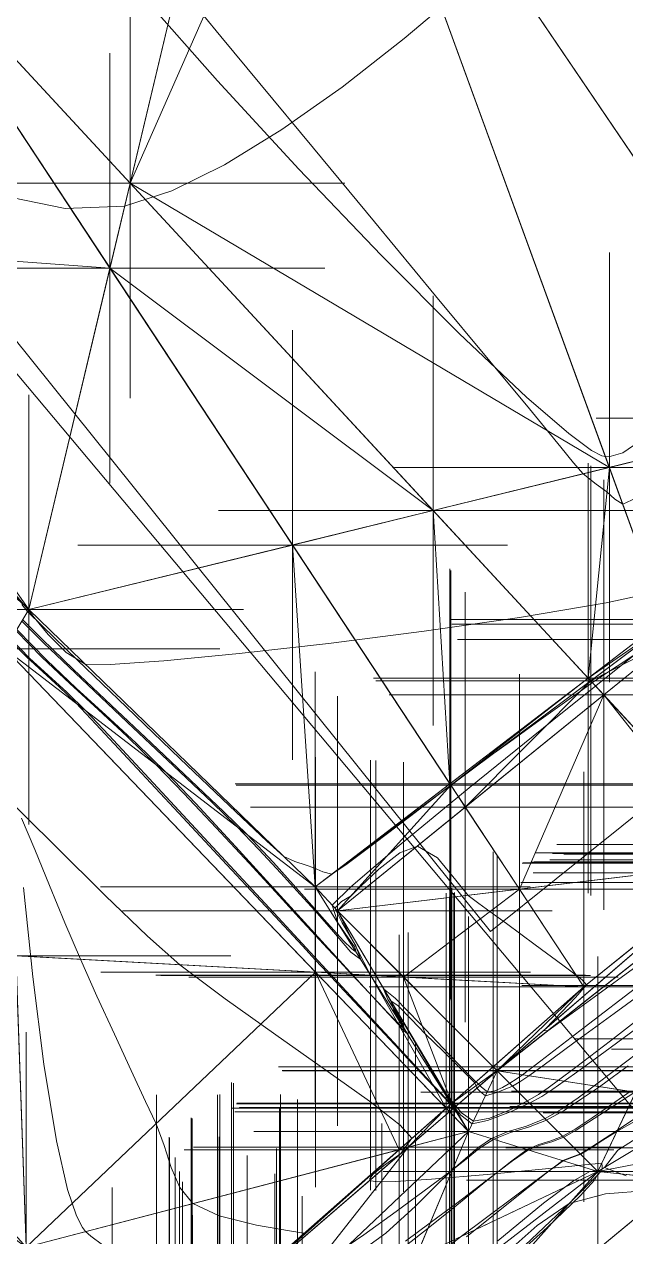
# Model space of a CAD drawing. Header units: metres. Extents: x 7511918 to 7512107, y 4692231 to 4692386.
# Drawn here: x 7511969.83 to 7511978.23, y 4692313.82 to 4692330.75 of the extents above; entities that cross this region are included whole.
import ezdxf

# ---------------------------------------------------------------- set-up
doc = ezdxf.new("R2010")
doc.units = ezdxf.units.M
for name, color, linetype, lineweight in [('E0', 5, 'Continuous', 0), ('E4', 36, 'Continuous', 0), ('germimi  modeli pikat', 1, 'Continuous', 0), ('germimi modeli izo hipse', 11, 'Continuous', 0), ('germimi modeli izo hipse krysore', 11, 'Continuous', 0), ('germimi modeli trek', 1, 'Continuous', 0), ('parcela', 7, 'Continuous', 0), ('terreni  izohipset themelore', 211, 'Continuous', 0), ('terreni  pikat modelit', 133, 'Continuous', 0), ('terreni trek modelit', 132, 'Continuous', 0), ('Themel pllaka o3 ferizaj pikat', 30, 'Continuous', 0), ('vellimi  izo kryesore', 97, 'Continuous', 0), ('vellimi  pikat', 97, 'Continuous', 0), ('vellimi  trek', 97, 'Continuous', 0), ('vellimi izo themelore', 97, 'Continuous', 0)]:
    doc.layers.add(name, color=color, linetype=linetype, lineweight=lineweight)

msp = doc.modelspace()

# ---------------------------------------------------------------- linework, layer by layer
at = {"layer": 'E0'}
msp.add_polyline3d([(7511985.889, 4692348.979, 609.87), (7511990.108, 4692345.718, 609.956), (7511996.919, 4692341.999, 610.017), (7512000.244, 4692339.46, 610.039), (7512009.681, 4692333.572, 610.386), (7511999.649, 4692317.729, 610.097), (7511986.95, 4692324.418, 610.082), (7511983.234, 4692325.844, 609.9), (7511973.892, 4692318.708, 610.159), (7511969.891, 4692322.577, 609.961), (7511963.499, 4692331.704, 610.011), (7511962.987, 4692333.173, 610.029), (7511963.567, 4692334.532, 610.238), (7511974.871, 4692343.519, 610.106), (7511981.143, 4692348.96, 609.888), (7511983.391, 4692350.91, 609.88)], close=True, dxfattribs=at)
at = {"layer": 'E4'}
msp.add_polyline3d([(7512012.032, 4692334.332, 618.387), (7512009.997, 4692330.538, 619.22), (7512005.204, 4692322.547, 618.345), (7512001.173, 4692316.843, 617.406), (7511996.545, 4692311.609, 617.388), (7511995.663, 4692310.738, 617.385), (7511992.919, 4692313.141, 617.105), (7511988.848, 4692317.286, 617.154), (7511986.595, 4692319.31, 617.136), (7511985.142, 4692319.354, 617.124), (7511984.532, 4692319.659, 617.397), (7511981.876, 4692318.136, 617.237), (7511981.267, 4692317.383, 617.248), (7511980.523, 4692316.584, 617.059), (7511979.412, 4692315.677, 617.239), (7511977.839, 4692314.736, 616.985), (7511974.824, 4692312.406, 616.871), (7511973.327, 4692311.699, 616.822)], dxfattribs=at)
at = {"layer": 'germimi  modeli pikat', "color": 1, "linetype": 'Continuous', "lineweight": 0}
for p, q in [((7511969.891, 4692321.727, 609.961), (7511969.891, 4692323.427, 609.961)), ((7511969.041, 4692322.577, 609.961), (7511970.741, 4692322.577, 609.961)), ((7511968.711, 4692322.029, 613.997), (7511970.411, 4692322.029, 613.997)), ((7511973.892, 4692317.858, 610.159), (7511973.892, 4692319.558, 610.159)), ((7511974.201, 4692317.521, 611.262), (7511974.201, 4692319.221, 611.262)), ((7511973.042, 4692318.708, 610.159), (7511974.742, 4692318.708, 610.159)), ((7511973.351, 4692318.371, 611.262), (7511975.051, 4692318.371, 611.262)), ((7511976.434, 4692315.29, 611.291), (7511976.434, 4692316.99, 611.291)), ((7511975.584, 4692316.14, 611.291), (7511977.284, 4692316.14, 611.291)), ((7511976.034, 4692314.442, 613.355), (7511976.034, 4692316.142, 613.355)), ((7511977.839, 4692313.886, 616.985), (7511977.839, 4692315.586, 616.985)), ((7511975.184, 4692315.292, 613.355), (7511976.884, 4692315.292, 613.355)), ((7511976.989, 4692314.736, 616.985), (7511978.689, 4692314.736, 616.985)), ((7511969.856, 4692312.829, 614.1), (7511969.856, 4692314.529, 614.1))]:
    msp.add_line(p, q, dxfattribs=at)
at = {"layer": 'germimi modeli izo hipse', "color": 11, "linetype": 'Continuous', "lineweight": 0}
for points, elevation in [([(7511976.007, 4692331.289), (7511975.135, 4692330.55), (7511974.267, 4692329.873), (7511973.424, 4692329.278), (7511972.625, 4692328.788), (7511971.887, 4692328.425), (7511971.23, 4692328.21), (7511970.398, 4692328.178), (7511969.462, 4692328.367)], 610), ([(7511969.659, 4692322.838), (7511969.847, 4692322.621), (7511969.888, 4692322.572), (7511969.966, 4692322.467), (7511970.16, 4692322.232), (7511970.415, 4692321.978), (7511970.679, 4692321.815), (7511971.026, 4692321.811), (7511971.777, 4692321.863), (7511972.828, 4692321.964), (7511974.075, 4692322.105), (7511975.414, 4692322.276), (7511976.743, 4692322.468), (7511977.957, 4692322.674), (7511978.953, 4692322.884)], 610), ([(7511975.124, 4692313.672), (7511975.468, 4692313.942), (7511975.87, 4692314.264), (7511976.284, 4692314.602), (7511976.637, 4692314.884), (7511976.852, 4692315.04), (7511977.016, 4692315.11), (7511977.182, 4692315.16), (7511977.349, 4692315.225), (7511977.521, 4692315.326), (7511977.76, 4692315.483), (7511978.03, 4692315.667), (7511978.291, 4692315.851)], 615)]:
    msp.add_lwpolyline(points, dxfattribs=dict(at, elevation=elevation))
at = {"layer": 'germimi modeli izo hipse krysore', "color": 11, "linetype": 'Continuous', "lineweight": 0}
for points, elevation in [([(7511969.806, 4692322.436), (7511970.081, 4692322.159), (7511970.512, 4692321.745), (7511971.04, 4692321.245), (7511971.606, 4692320.713), (7511972.151, 4692320.198), (7511972.617, 4692319.755), (7511972.943, 4692319.436), (7511973.308, 4692319.047), (7511973.699, 4692318.609), (7511974.059, 4692318.203), (7511974.286, 4692317.955), (7511974.401, 4692317.842), (7511974.445, 4692317.81), (7511974.456, 4692317.809), (7511974.461, 4692317.822), (7511974.439, 4692317.872), (7511974.352, 4692317.996), (7511974.206, 4692318.207), (7511974.128, 4692318.451), (7511974.388, 4692318.707), (7511975.065, 4692319.285), (7511976.041, 4692320.089), (7511977.199, 4692321.026), (7511978.423, 4692322.002)], 611), ([(7511969.643, 4692322.164), (7511969.902, 4692321.902), (7511970.16, 4692321.662), (7511970.42, 4692321.424), (7511970.686, 4692321.166), (7511971.009, 4692320.825), (7511971.635, 4692320.153), (7511972.458, 4692319.265), (7511973.372, 4692318.279), (7511974.269, 4692317.31), (7511975.044, 4692316.475), (7511975.503, 4692315.982), (7511975.718, 4692315.752), (7511975.787, 4692315.68), (7511975.796, 4692315.671), (7511975.796, 4692315.677), (7511975.783, 4692315.704), (7511975.747, 4692315.763), (7511975.723, 4692315.814), (7511975.792, 4692315.728), (7511975.937, 4692315.552), (7511976.103, 4692315.438), (7511976.331, 4692315.477), (7511976.622, 4692315.601), (7511976.856, 4692315.719), (7511977.008, 4692315.807), (7511977.147, 4692315.903), (7511977.29, 4692316.007), (7511977.529, 4692316.188), (7511978.015, 4692316.56), (7511978.623, 4692317.028)], 613), ([(7511969.724, 4692322.3), (7511970.141, 4692321.874), (7511970.554, 4692321.483), (7511970.968, 4692321.104), (7511971.387, 4692320.718), (7511971.815, 4692320.301), (7511972.223, 4692319.872), (7511972.778, 4692319.27), (7511973.406, 4692318.582), (7511974.03, 4692317.898), (7511974.575, 4692317.304), (7511974.903, 4692316.953), (7511975.062, 4692316.792), (7511975.116, 4692316.744), (7511975.126, 4692316.74), (7511975.13, 4692316.752), (7511975.11, 4692316.806), (7511975.034, 4692316.936), (7511974.908, 4692317.135), (7511974.847, 4692317.285), (7511975.008, 4692317.152), (7511975.351, 4692316.801), (7511975.759, 4692316.374), (7511976.052, 4692316.071), (7511976.214, 4692315.913), (7511976.279, 4692315.858), (7511976.297, 4692315.849), (7511976.328, 4692315.846), (7511976.399, 4692315.86), (7511976.508, 4692315.908), (7511976.609, 4692315.965), (7511976.7, 4692316.023), (7511976.789, 4692316.085), (7511977.043, 4692316.279), (7511977.647, 4692316.742), (7511978.426, 4692317.34)], 612), ([(7511969.819, 4692318.699), (7511969.949, 4692317.45), (7511970.102, 4692316.234), (7511970.277, 4692315.161), (7511970.431, 4692314.482), (7511970.555, 4692314.115), (7511970.641, 4692313.951), (7511970.685, 4692313.896), (7511970.756, 4692313.829), (7511970.919, 4692313.709)], 614), ([(7511974.423, 4692313.542), (7511974.879, 4692313.875), (7511975.291, 4692314.248), (7511975.616, 4692314.574), (7511975.812, 4692314.763), (7511975.992, 4692314.915), (7511976.163, 4692315.062), (7511976.355, 4692315.193), (7511976.587, 4692315.29), (7511976.844, 4692315.369), (7511977.102, 4692315.472), (7511977.339, 4692315.61), (7511977.562, 4692315.763), (7511977.79, 4692315.929), (7511978.074, 4692316.142), (7511978.551, 4692316.508)], 614), ([(7511976.004, 4692313.823), (7511976.615, 4692314.31), (7511977.119, 4692314.71), (7511977.349, 4692314.887), (7511977.472, 4692314.934), (7511977.596, 4692314.979), (7511977.771, 4692315.089), (7511978.113, 4692315.313), (7511978.495, 4692315.569)], 616), ([(7511978.235, 4692314.674), (7511977.932, 4692314.792), (7511978.117, 4692315.03), (7511978.58, 4692315.325)], 617), ([(7511976.404, 4692313.461), (7511976.991, 4692313.981), (7511977.44, 4692314.288), (7511977.947, 4692314.423), (7511978.546, 4692314.47)], 617)]:
    msp.add_lwpolyline(points, dxfattribs=dict(at, elevation=elevation))
at = {"layer": 'germimi modeli trek', "color": 1, "linetype": 'Continuous', "lineweight": 0}
for points in [[(7511974.871, 4692343.519, 610.106), (7511983.234, 4692325.844, 609.9), (7511990.108, 4692345.718, 609.956)], [(7511974.871, 4692343.519, 610.106), (7511963.499, 4692331.704, 610.011), (7511969.891, 4692322.577, 609.961)], [(7511974.871, 4692343.519, 610.106), (7511969.891, 4692322.577, 609.961), (7511983.234, 4692325.844, 609.9)], [(7511963.368, 4692329.119, 615.735), (7511969.891, 4692322.577, 609.961), (7511963.499, 4692331.704, 610.011)], [(7511969.561, 4692322.029, 613.997), (7511969.891, 4692322.577, 609.961), (7511963.368, 4692329.119, 615.735)], [(7511969.891, 4692322.577, 609.961), (7511973.892, 4692318.708, 610.159), (7511983.234, 4692325.844, 609.9)], [(7511983.21, 4692325.673, 610.945), (7511983.234, 4692325.844, 609.9), (7511973.892, 4692318.708, 610.159)], [(7511983.21, 4692325.673, 610.945), (7511973.892, 4692318.708, 610.159), (7511974.201, 4692318.371, 611.262)], [(7511974.201, 4692318.371, 611.262), (7511980.168, 4692319.085, 611.116), (7511983.21, 4692325.673, 610.945)], [(7511969.561, 4692322.029, 613.997), (7511973.892, 4692318.708, 610.159), (7511969.891, 4692322.577, 609.961)], [(7511969.561, 4692322.029, 613.997), (7511965, 4692319.094, 614.36), (7511969.856, 4692313.679, 614.1)], [(7511973.892, 4692318.708, 610.159), (7511969.561, 4692322.029, 613.997), (7511976.034, 4692315.292, 613.355)], [(7511976.034, 4692315.292, 613.355), (7511969.561, 4692322.029, 613.997), (7511969.856, 4692313.679, 614.1)], [(7511963.715, 4692318.075, 616.677), (7511969.856, 4692313.679, 614.1), (7511965, 4692319.094, 614.36)], [(7511980.168, 4692319.085, 611.116), (7511974.201, 4692318.371, 611.262), (7511976.434, 4692316.14, 611.291)], [(7511979.412, 4692315.677, 617.239), (7511980.168, 4692319.085, 611.116), (7511976.434, 4692316.14, 611.291)], [(7511973.892, 4692318.708, 610.159), (7511976.034, 4692315.292, 613.355), (7511974.201, 4692318.371, 611.262)], [(7511976.034, 4692315.292, 613.355), (7511976.434, 4692316.14, 611.291), (7511974.201, 4692318.371, 611.262)], [(7511959.359, 4692314.333, 617.127), (7511971.055, 4692311.509, 616.616), (7511963.715, 4692318.075, 616.677)], [(7511971.055, 4692311.509, 616.616), (7511969.856, 4692313.679, 614.1), (7511963.715, 4692318.075, 616.677)], [(7511977.839, 4692314.736, 616.985), (7511976.434, 4692316.14, 611.291), (7511976.034, 4692315.292, 613.355)], [(7511977.839, 4692314.736, 616.985), (7511979.412, 4692315.677, 617.239), (7511976.434, 4692316.14, 611.291)], [(7511977.839, 4692314.736, 616.985), (7511992.919, 4692313.141, 617.105), (7511979.412, 4692315.677, 617.239)], [(7511976.034, 4692315.292, 613.355), (7511969.856, 4692313.679, 614.1), (7511973.407, 4692312.807, 614.175)], [(7511974.824, 4692312.406, 616.871), (7511976.034, 4692315.292, 613.355), (7511973.407, 4692312.807, 614.175)], [(7511974.824, 4692312.406, 616.871), (7511977.839, 4692314.736, 616.985), (7511976.034, 4692315.292, 613.355)], [(7511974.824, 4692312.406, 616.871), (7511974.168, 4692310.615, 617.123), (7511977.839, 4692314.736, 616.985)], [(7511977.839, 4692314.736, 616.985), (7511974.168, 4692310.615, 617.123), (7511992.919, 4692313.141, 617.105)], [(7511959.359, 4692314.333, 617.127), (7511968.258, 4692305.301, 616.866), (7511971.055, 4692311.509, 616.616)]]:
    msp.add_3dface(points, dxfattribs=at)
at = {"layer": 'parcela', "elevation": 609.752}
msp.add_lwpolyline([(7512014.001, 4692331.061), (7512007.601, 4692322.736), (7511996.728, 4692308.593), (7511996.478, 4692308.808), (7511984.225, 4692318.67), (7511979.511, 4692314.209), (7511960.838, 4692336.459), (7511966.627, 4692340.808), (7511982.769, 4692353.148), (7511985.853, 4692355.253), (7512004.361, 4692337.945), (7512007.31, 4692335.187), (7512013.22, 4692331.467), (7512014.001, 4692331.061)], dxfattribs=at)
at = {"layer": 'terreni  izohipset themelore', "color": 211, "linetype": 'Continuous', "lineweight": 0}
for points, elevation in [([(7511971.499, 4692331.125), (7511972.528, 4692329.957), (7511973.661, 4692328.727), (7511974.814, 4692327.524), (7511975.903, 4692326.433), (7511976.844, 4692325.543), (7511977.434, 4692325.034), (7511977.752, 4692324.801), (7511977.896, 4692324.726), (7511977.945, 4692324.715), (7511978.027, 4692324.718), (7511978.188, 4692324.768), (7511978.426, 4692324.931)], 618), ([(7511976.643, 4692313.534), (7511977.177, 4692314.039), (7511977.44, 4692314.288), (7511977.631, 4692314.476), (7511977.813, 4692314.659), (7511977.897, 4692314.747), (7511977.899, 4692314.801), (7511977.894, 4692314.851), (7511977.656, 4692314.827), (7511977.063, 4692314.766), (7511976.292, 4692314.691), (7511975.517, 4692314.625), (7511975.012, 4692314.594), (7511974.759, 4692314.591), (7511974.671, 4692314.602), (7511974.656, 4692314.611), (7511974.655, 4692314.636), (7511974.699, 4692314.697), (7511974.845, 4692314.811), (7511975.086, 4692314.985), (7511975.243, 4692315.198), (7511975.077, 4692315.382), (7511974.648, 4692315.714), (7511974.041, 4692316.148), (7511973.34, 4692316.641), (7511972.632, 4692317.146), (7511972, 4692317.621), (7511971.547, 4692318.019), (7511970.96, 4692318.589), (7511970.261, 4692319.282), (7511969.477, 4692320.049)], 617)]:
    msp.add_lwpolyline(points, dxfattribs=dict(at, elevation=elevation))
at = {"layer": 'terreni  pikat modelit', "color": 133, "linetype": 'Continuous', "lineweight": 0}
for p, q in [((7511977.643, 4692316.461, 617.22), (7511977.643, 4692318.161, 617.22)), ((7511976.793, 4692317.311, 617.22), (7511978.493, 4692317.311, 617.22)), ((7511977.839, 4692313.886, 616.985), (7511977.839, 4692315.586, 616.985)), ((7511976.989, 4692314.736, 616.985), (7511978.689, 4692314.736, 616.985))]:
    msp.add_line(p, q, dxfattribs=at)
at = {"layer": 'terreni trek modelit', "color": 132, "linetype": 'Continuous', "lineweight": 0}
for points in [[(7511974.176, 4692335.037, 618.81), (7511983.911, 4692320.696, 617.448), (7511978.806, 4692338.664, 619.238)], [(7511974.176, 4692335.037, 618.81), (7511967.613, 4692332.517, 617.572), (7511979.964, 4692319.184, 617.566)], [(7511974.176, 4692335.037, 618.81), (7511979.964, 4692319.184, 617.566), (7511983.911, 4692320.696, 617.448)], [(7511967.613, 4692332.517, 617.572), (7511963.715, 4692318.075, 616.677), (7511977.643, 4692317.311, 617.22)], [(7511967.613, 4692332.517, 617.572), (7511977.643, 4692317.311, 617.22), (7511979.964, 4692319.184, 617.566)], [(7511979.964, 4692319.184, 617.566), (7511977.643, 4692317.311, 617.22), (7511971.055, 4692311.509, 616.616)], [(7511971.055, 4692311.509, 616.616), (7511977.839, 4692314.736, 616.985), (7511979.964, 4692319.184, 617.566)], [(7511977.839, 4692314.736, 616.985), (7511979.552, 4692315.064, 617.427), (7511979.964, 4692319.184, 617.566)], [(7511959.359, 4692314.333, 617.127), (7511971.055, 4692311.509, 616.616), (7511963.715, 4692318.075, 616.677)], [(7511977.643, 4692317.311, 617.22), (7511963.715, 4692318.075, 616.677), (7511971.055, 4692311.509, 616.616)], [(7511979.552, 4692315.064, 617.427), (7511977.839, 4692314.736, 616.985), (7511974.168, 4692310.615, 617.123)], [(7511992.919, 4692313.141, 617.105), (7511979.552, 4692315.064, 617.427), (7511974.168, 4692310.615, 617.123)], [(7511971.055, 4692311.509, 616.616), (7511974.824, 4692312.406, 616.871), (7511977.839, 4692314.736, 616.985)], [(7511977.839, 4692314.736, 616.985), (7511974.824, 4692312.406, 616.871), (7511974.168, 4692310.615, 617.123)], [(7511968.258, 4692305.301, 616.866), (7511971.055, 4692311.509, 616.616), (7511959.359, 4692314.333, 617.127)]]:
    msp.add_3dface(points, dxfattribs=at)
at = {"layer": 'Themel pllaka o3 ferizaj pikat', "elevation": 609.752, "flags": 128}
msp.add_lwpolyline([(7512009.128, 4692333.136), (7511999.067, 4692317.853), (7511996.7, 4692314.26), (7511986.973, 4692320.665, 0.158744), (7511982.972, 4692321.761, 0.158634), (7511979.093, 4692320.292), (7511976.341, 4692318.082), (7511974.776, 4692320.031), (7511963.942, 4692333.519), (7511984.035, 4692349.657)], format="xyb", close=True, dxfattribs=at)
at = {"layer": 'vellimi  izo kryesore', "color": 97, "linetype": 'Continuous', "lineweight": 0}
for points, elevation in [([(7511972.337, 4692330.866), (7511972.573, 4692330.58), (7511973.117, 4692329.924), (7511973.866, 4692329.02), (7511974.718, 4692327.991), (7511975.573, 4692326.96), (7511976.329, 4692326.048), (7511976.883, 4692325.379), (7511977.135, 4692325.075), (7511977.32, 4692324.847), (7511977.497, 4692324.627), (7511977.634, 4692324.473), (7511977.815, 4692324.327), (7511977.966, 4692324.22), (7511978.075, 4692324.118), (7511978.187, 4692324.051), (7511978.369, 4692324.134)], -8), ([(7511969.792, 4692322.647), (7511969.875, 4692322.55), (7511970.078, 4692322.352), (7511970.577, 4692321.869), (7511971.257, 4692321.214), (7511972.001, 4692320.499), (7511972.693, 4692319.838), (7511973.216, 4692319.345), (7511973.454, 4692319.131), (7511973.606, 4692319.06), (7511973.764, 4692319.009), (7511973.874, 4692318.975), (7511974, 4692318.916), (7511974.122, 4692318.883), (7511974.317, 4692319.015), (7511974.729, 4692319.321), (7511975.21, 4692319.686), (7511975.611, 4692319.994), (7511975.785, 4692320.128), (7511975.845, 4692320.172), (7511975.905, 4692320.217), (7511975.994, 4692320.282), (7511976.168, 4692320.412), (7511976.349, 4692320.545), (7511976.605, 4692320.729), (7511977.017, 4692321.024), (7511977.407, 4692321.303), (7511977.595, 4692321.438), (7511977.679, 4692321.499), (7511977.764, 4692321.559), (7511977.866, 4692321.628), (7511977.989, 4692321.711), (7511978.108, 4692321.788), (7511978.327, 4692321.931)], -7), ([(7511969.794, 4692322.415), (7511970.1, 4692322.111), (7511970.626, 4692321.609), (7511971.265, 4692321.005), (7511971.91, 4692320.396), (7511972.456, 4692319.878), (7511972.795, 4692319.549), (7511973.104, 4692319.228), (7511973.41, 4692318.899), (7511973.683, 4692318.602), (7511973.893, 4692318.373), (7511974.145, 4692318.079), (7511974.387, 4692317.796), (7511974.529, 4692317.692), (7511974.459, 4692317.884), (7511974.266, 4692318.206), (7511974.164, 4692318.411), (7511974.258, 4692318.501), (7511974.392, 4692318.582), (7511974.528, 4692318.715), (7511974.782, 4692318.955), (7511975.072, 4692319.183), (7511975.319, 4692319.277), (7511975.598, 4692319.111), (7511975.857, 4692318.803), (7511976.027, 4692318.589), (7511976.177, 4692318.474), (7511976.332, 4692318.364), (7511976.561, 4692318.195), (7511976.962, 4692317.899), (7511977.349, 4692317.613), (7511977.535, 4692317.475), (7511977.619, 4692317.408), (7511977.679, 4692317.34), (7511977.525, 4692317.162), (7511977.238, 4692316.862), (7511977.084, 4692316.703), (7511977.14, 4692316.699), (7511977.326, 4692316.833), (7511977.787, 4692317.168), (7511978.387, 4692317.603)], -6), ([(7511969.632, 4692322.147), (7511969.859, 4692321.917), (7511970.085, 4692321.707), (7511970.313, 4692321.499), (7511970.546, 4692321.274), (7511970.828, 4692320.977), (7511971.34, 4692320.431), (7511971.983, 4692319.742), (7511972.658, 4692319.017), (7511973.268, 4692318.362), (7511973.713, 4692317.883), (7511973.896, 4692317.686), (7511973.979, 4692317.597), (7511974.063, 4692317.507), (7511974.226, 4692317.332), (7511974.582, 4692316.952), (7511975.005, 4692316.5), (7511975.369, 4692316.11), (7511975.551, 4692315.916), (7511975.696, 4692315.762), (7511975.781, 4692315.671), (7511975.808, 4692315.62), (7511975.873, 4692315.549), (7511975.835, 4692315.627), (7511975.796, 4692315.684), (7511975.769, 4692315.737), (7511975.81, 4692315.697), (7511975.835, 4692315.627), (7511975.924, 4692315.519), (7511976.085, 4692315.4), (7511976.297, 4692315.446), (7511976.62, 4692315.569), (7511976.886, 4692315.688), (7511977.055, 4692315.782), (7511977.21, 4692315.884), (7511977.37, 4692315.995), (7511977.579, 4692316.145), (7511977.942, 4692316.41), (7511978.365, 4692316.72)], -4), ([(7511969.789, 4692319.665), (7511969.974, 4692319.227), (7511970.179, 4692318.728), (7511970.395, 4692318.205), (7511970.613, 4692317.697), (7511970.843, 4692317.183), (7511971.087, 4692316.65), (7511971.322, 4692316.145), (7511971.523, 4692315.713), (7511971.668, 4692315.4), (7511971.782, 4692315.095), (7511971.879, 4692314.79), (7511971.999, 4692314.511), (7511972.18, 4692314.286), (7511972.55, 4692314.115), (7511973.07, 4692313.986), (7511973.534, 4692313.904), (7511973.737, 4692313.871), (7511973.704, 4692313.816)], -3), ([(7511974.353, 4692313.701), (7511974.572, 4692313.851), (7511975.022, 4692314.177), (7511975.502, 4692314.53), (7511975.809, 4692314.756), (7511976, 4692314.907), (7511976.182, 4692315.054), (7511976.385, 4692315.184), (7511976.62, 4692315.279), (7511976.871, 4692315.353), (7511977.124, 4692315.45), (7511977.37, 4692315.587), (7511977.613, 4692315.746), (7511977.863, 4692315.918), (7511978.06, 4692316.058), (7511978.265, 4692316.21)], -3), ([(7511975.151, 4692313.762), (7511975.499, 4692314.015), (7511975.869, 4692314.293), (7511976.282, 4692314.609), (7511976.646, 4692314.882), (7511976.869, 4692315.035), (7511977.032, 4692315.101), (7511977.197, 4692315.149), (7511977.363, 4692315.212), (7511977.538, 4692315.313), (7511977.79, 4692315.473), (7511978.076, 4692315.659), (7511978.356, 4692315.841)], -2), ([(7511975.679, 4692313.633), (7511975.937, 4692313.831), (7511976.265, 4692314.079), (7511976.724, 4692314.423), (7511977.144, 4692314.735), (7511977.354, 4692314.885), (7511977.477, 4692314.931), (7511977.601, 4692314.974), (7511977.72, 4692315.047), (7511977.908, 4692315.17), (7511978.105, 4692315.294), (7511978.353, 4692315.432)], -1)]:
    msp.add_lwpolyline(points, dxfattribs=dict(at, elevation=elevation))
at = {"layer": 'vellimi  pikat', "color": 97, "linetype": 'Continuous', "lineweight": 0}
for p, q in [((7511971.307, 4692325.53, -7.568), (7511971.307, 4692331.53, -7.568)), ((7511971.025, 4692324.345, -7.458), (7511971.025, 4692330.345, -7.458)), ((7511968.307, 4692328.53, -7.568), (7511974.307, 4692328.53, -7.568)), ((7511978, 4692321.563, -8.064), (7511978, 4692327.563, -8.064)), ((7511968.025, 4692327.345, -7.458), (7511974.025, 4692327.345, -7.458)), ((7511975.54, 4692320.96, -7.633), (7511975.54, 4692326.96, -7.633)), ((7511973.575, 4692320.479, -7.419), (7511973.575, 4692326.479, -7.419)), ((7511969.891, 4692319.577, -7.202), (7511969.891, 4692325.577, -7.202)), ((7511977.818, 4692325.252, -7.97), (7511983.818, 4692325.252, -7.97)), ((7511975, 4692324.563, -8.064), (7511981, 4692324.563, -8.064)), ((7511977.706, 4692318.621, -7.514), (7511977.706, 4692324.621, -7.514)), ((7511977.74, 4692318.585, -7.083), (7511977.74, 4692324.585, -7.083)), ((7511977.923, 4692318.388, -6.436), (7511977.923, 4692324.388, -6.436)), ((7511972.54, 4692323.96, -7.633), (7511978.54, 4692323.96, -7.633)), ((7511970.575, 4692323.479, -7.419), (7511976.575, 4692323.479, -7.419)), ((7511975.774, 4692317.145, -7.179), (7511975.774, 4692323.145, -7.179)), ((7511975.787, 4692317.125, -6.966), (7511975.787, 4692323.125, -6.966)), ((7511975.988, 4692316.82, -6.079), (7511975.988, 4692322.82, -6.079)), ((7511966.891, 4692322.577, -7.202), (7511972.891, 4692322.577, -7.202)), ((7511975.776, 4692322.439, -7.798), (7511981.776, 4692322.439, -7.798)), ((7511975.799, 4692322.376, -7.244), (7511981.799, 4692322.376, -7.244)), ((7511966.561, 4692322.029, -3.125), (7511972.561, 4692322.029, -3.125)), ((7511975.877, 4692322.161, -6.702), (7511981.877, 4692322.161, -6.702)), ((7511973.892, 4692315.708, -6.975), (7511973.892, 4692321.708, -6.975)), ((7511976.743, 4692315.675, -6.052), (7511976.743, 4692321.675, -6.052)), ((7511974.706, 4692321.621, -7.514), (7511980.706, 4692321.621, -7.514)), ((7511974.74, 4692321.585, -7.083), (7511980.74, 4692321.585, -7.083)), ((7511974.201, 4692315.371, -5.868), (7511974.201, 4692321.371, -5.868)), ((7511974.923, 4692321.388, -6.436), (7511980.923, 4692321.388, -6.436)), ((7511973.897, 4692314.516, -3.507), (7511973.897, 4692320.516, -3.507)), ((7511974.666, 4692314.474, -5.791), (7511974.666, 4692320.474, -5.791)), ((7511974.737, 4692314.47, -5.233), (7511974.737, 4692320.47, -5.233)), ((7511975.124, 4692314.449, -5.848), (7511975.124, 4692320.449, -5.848)), ((7511977.643, 4692314.311, -5.993), (7511977.643, 4692320.311, -5.993)), ((7511972.774, 4692320.145, -7.179), (7511978.774, 4692320.145, -7.179)), ((7511972.787, 4692320.125, -6.966), (7511978.787, 4692320.125, -6.966)), ((7511972.988, 4692319.82, -6.079), (7511978.988, 4692319.82, -6.079)), ((7511977.267, 4692319.3, -6.447), (7511983.267, 4692319.3, -6.447)), ((7511976.377, 4692313.196, -5.814), (7511976.377, 4692319.196, -5.814)), ((7511976.432, 4692313.142, -5.898), (7511976.432, 4692319.142, -5.898)), ((7511976.434, 4692313.14, -5.898), (7511976.434, 4692319.14, -5.898)), ((7511976.964, 4692319.184, -6.447), (7511982.964, 4692319.184, -6.447)), ((7511977.208, 4692319.172, -6.478), (7511983.208, 4692319.172, -6.478)), ((7511977.366, 4692319.164, -6.499), (7511983.366, 4692319.164, -6.499)), ((7511976.784, 4692319.039, -6.414), (7511982.784, 4692319.039, -6.414)), ((7511976.798, 4692319.041, -6.423), (7511982.798, 4692319.041, -6.423)), ((7511976.901, 4692319.053, -6.426), (7511982.901, 4692319.053, -6.426)), ((7511976.952, 4692319.059, -6.44), (7511982.952, 4692319.059, -6.44)), ((7511977.168, 4692319.085, -6.47), (7511983.168, 4692319.085, -6.47)), ((7511976.936, 4692318.902, -6.43), (7511982.936, 4692318.902, -6.43)), ((7511970.892, 4692318.708, -6.975), (7511976.892, 4692318.708, -6.975)), ((7511973.743, 4692318.675, -6.052), (7511979.743, 4692318.675, -6.052)), ((7511975.721, 4692312.618, -3.658), (7511975.721, 4692318.618, -3.658)), ((7511975.791, 4692312.68, -4.058), (7511975.791, 4692318.68, -4.058)), ((7511975.799, 4692312.687, -3.964), (7511975.799, 4692318.687, -3.964)), ((7511975.828, 4692312.621, -4.078), (7511975.828, 4692318.621, -4.078)), ((7511975.835, 4692312.627, -3.998), (7511975.835, 4692318.627, -3.998)), ((7511976.765, 4692318.767, -6.377), (7511982.765, 4692318.767, -6.377)), ((7511975.768, 4692312.569, -3.737), (7511975.768, 4692318.569, -3.737)), ((7511971.201, 4692318.371, -5.868), (7511977.201, 4692318.371, -5.868)), ((7511976.034, 4692312.292, -3.723), (7511976.034, 4692318.292, -3.723)), ((7511975.062, 4692312.038, -3.511), (7511975.062, 4692318.038, -3.511)), ((7511975.191, 4692312.072, -3.6), (7511975.191, 4692318.072, -3.6)), ((7511966.712, 4692317.746, -2.861), (7511972.712, 4692317.746, -2.861)), ((7511977.839, 4692311.736), (7511977.839, 4692317.736)), ((7511970.897, 4692317.516, -3.507), (7511976.897, 4692317.516, -3.507)), ((7511971.666, 4692317.474, -5.791), (7511977.666, 4692317.474, -5.791)), ((7511971.737, 4692317.47, -5.233), (7511977.737, 4692317.47, -5.233)), ((7511972.124, 4692317.449, -5.848), (7511978.124, 4692317.449, -5.848)), ((7511974.643, 4692317.311, -5.993), (7511980.643, 4692317.311, -5.993)), ((7511976.779, 4692317.329, -3.233), (7511982.779, 4692317.329, -3.233)), ((7511969.856, 4692310.679, -2.588), (7511969.856, 4692316.679, -2.588)), ((7511977.523, 4692316.584, -0.508), (7511983.523, 4692316.584, -0.508)), ((7511975.293, 4692310.525, -1.339), (7511975.293, 4692316.525, -1.339)), ((7511978.031, 4692316.443, -0.558), (7511984.031, 4692316.443, -0.558)), ((7511973.377, 4692316.196, -5.814), (7511979.377, 4692316.196, -5.814)), ((7511973.432, 4692316.142, -5.898), (7511979.432, 4692316.142, -5.898)), ((7511973.434, 4692316.14, -5.898), (7511979.434, 4692316.14, -5.898)), ((7511972.72, 4692309.976, -2.608), (7511972.72, 4692315.976, -2.608)), ((7511972.749, 4692309.969, -2.636), (7511972.749, 4692315.969, -2.636)), ((7511971.674, 4692309.806, -2.228), (7511971.674, 4692315.806, -2.228)), ((7511972.528, 4692309.806, -2.418), (7511972.528, 4692315.806, -2.418)), ((7511972.561, 4692309.807, -2.449), (7511972.561, 4692315.807, -2.449)), ((7511973.407, 4692309.807, -2.593), (7511973.407, 4692315.807, -2.593)), ((7511973.643, 4692309.74, -2.132), (7511973.643, 4692315.74, -2.132)), ((7511975.366, 4692315.84, -1.979), (7511981.366, 4692315.84, -1.979)), ((7511976.631, 4692315.856, -0.25), (7511982.631, 4692315.856, -0.25)), ((7511972.721, 4692315.618, -3.658), (7511978.721, 4692315.618, -3.658)), ((7511972.768, 4692315.569, -3.737), (7511978.768, 4692315.569, -3.737)), ((7511972.791, 4692315.68, -4.058), (7511978.791, 4692315.68, -4.058)), ((7511972.799, 4692315.687, -3.964), (7511978.799, 4692315.687, -3.964)), ((7511972.828, 4692315.621, -4.078), (7511978.828, 4692315.621, -4.078)), ((7511972.835, 4692315.627, -3.998), (7511978.835, 4692315.627, -3.998)), ((7511973.394, 4692309.621, -2.125), (7511973.394, 4692315.621, -2.125)), ((7511976.412, 4692315.677, -0.157), (7511982.412, 4692315.677, -0.157)), ((7511976.61, 4692315.64, -0.209), (7511982.61, 4692315.64, -0.209)), ((7511972.159, 4692309.481, -1.545), (7511972.159, 4692315.481, -1.545)), ((7511972.173, 4692309.472, -1.544), (7511972.173, 4692315.472, -1.544)), ((7511974.824, 4692309.406), (7511974.824, 4692315.406)), ((7511977.076, 4692315.552, -0.262), (7511983.076, 4692315.552, -0.262)), ((7511973.034, 4692315.292, -3.723), (7511979.034, 4692315.292, -3.723)), ((7511971.852, 4692309.211, -1.431), (7511971.852, 4692315.211, -1.431)), ((7511971.855, 4692309.199, -1.427), (7511971.855, 4692315.199, -1.427)), ((7511972.191, 4692315.072, -3.6), (7511978.191, 4692315.072, -3.6)), ((7511972.549, 4692309.22, -0.974), (7511972.549, 4692315.22, -0.974)), ((7511973.353, 4692309.056, -0.802), (7511973.353, 4692315.056, -0.802)), ((7511976.552, 4692315.064, -0.317), (7511982.552, 4692315.064, -0.317)), ((7511971.936, 4692308.928, -1.04), (7511971.936, 4692314.928, -1.04)), ((7511972.062, 4692315.038, -3.511), (7511978.062, 4692315.038, -3.511)), ((7511972.941, 4692308.958, -0.467), (7511972.941, 4692314.958, -0.467)), ((7511971.995, 4692308.733, -0.802), (7511971.995, 4692314.733, -0.802)), ((7511974.839, 4692314.736), (7511980.839, 4692314.736)), ((7511972.037, 4692308.591, -0.644), (7511972.037, 4692314.591, -0.644)), ((7511973.327, 4692308.699), (7511973.327, 4692314.699)), ((7511976.006, 4692314.613, -0.402), (7511982.006, 4692314.613, -0.402)), ((7511971.055, 4692308.509), (7511971.055, 4692314.509)), ((7511973.709, 4692308.391), (7511973.709, 4692314.391)), ((7511972.176, 4692308.125), (7511972.176, 4692314.125))]:
    msp.add_line(p, q, dxfattribs=at)
at = {"layer": 'vellimi  trek', "color": 97, "linetype": 'Continuous', "lineweight": 0}
for points in [[(7511977.611, 4692337.728, -9.089), (7511981.268, 4692330, -8.426), (7511978.806, 4692338.664, -9.206)], [(7511977.611, 4692337.728, -9.089), (7511974.176, 4692335.037, -8.772), (7511981.268, 4692330, -8.426)], [(7511974.176, 4692335.037, -8.772), (7511971.307, 4692328.53, -7.568), (7511978, 4692324.563, -8.064)], [(7511972.721, 4692334.478, -8.492), (7511971.307, 4692328.53, -7.568), (7511974.176, 4692335.037, -8.772)], [(7511974.176, 4692335.037, -8.772), (7511978, 4692324.563, -8.064), (7511980.818, 4692325.252, -7.97)], [(7511980.818, 4692325.252, -7.97), (7511981.268, 4692330, -8.426), (7511974.176, 4692335.037, -8.772)], [(7511972.721, 4692334.478, -8.492), (7511967.613, 4692332.517, -7.549), (7511971.307, 4692328.53, -7.568)], [(7511971.025, 4692327.345, -7.458), (7511967.613, 4692332.517, -7.549), (7511966.31, 4692327.69, -7.284)], [(7511971.025, 4692327.345, -7.458), (7511971.307, 4692328.53, -7.568), (7511967.613, 4692332.517, -7.549)], [(7511971.307, 4692328.53, -7.568), (7511971.025, 4692327.345, -7.458), (7511975.54, 4692323.96, -7.633)], [(7511971.307, 4692328.53, -7.568), (7511975.54, 4692323.96, -7.633), (7511978, 4692324.563, -8.064)], [(7511969.891, 4692322.577, -7.202), (7511966.31, 4692327.69, -7.284), (7511965.987, 4692326.492, -3.782)], [(7511969.891, 4692322.577, -7.202), (7511971.025, 4692327.345, -7.458), (7511966.31, 4692327.69, -7.284)], [(7511969.891, 4692322.577, -7.202), (7511973.575, 4692323.479, -7.419), (7511971.025, 4692327.345, -7.458)], [(7511975.54, 4692323.96, -7.633), (7511971.025, 4692327.345, -7.458), (7511973.575, 4692323.479, -7.419)], [(7511969.891, 4692322.577, -7.202), (7511965.987, 4692326.492, -3.782), (7511965.91, 4692326.208, -2.16)], [(7511969.561, 4692322.029, -3.125), (7511969.891, 4692322.577, -7.202), (7511965.91, 4692326.208, -2.16)], [(7511978.776, 4692322.439, -7.798), (7511980.818, 4692325.252, -7.97), (7511978, 4692324.563, -8.064)], [(7511975.54, 4692323.96, -7.633), (7511977.706, 4692321.621, -7.514), (7511978, 4692324.563, -8.064)], [(7511977.706, 4692321.621, -7.514), (7511978.776, 4692322.439, -7.798), (7511978, 4692324.563, -8.064)], [(7511975.54, 4692323.96, -7.633), (7511973.575, 4692323.479, -7.419), (7511975.774, 4692320.145, -7.179)], [(7511975.54, 4692323.96, -7.633), (7511975.774, 4692320.145, -7.179), (7511977.706, 4692321.621, -7.514)], [(7511969.891, 4692322.577, -7.202), (7511973.892, 4692318.708, -6.975), (7511973.575, 4692323.479, -7.419)], [(7511973.892, 4692318.708, -6.975), (7511975.774, 4692320.145, -7.179), (7511973.575, 4692323.479, -7.419)], [(7511969.561, 4692322.029, -3.125), (7511973.892, 4692318.708, -6.975), (7511969.891, 4692322.577, -7.202)], [(7511977.706, 4692321.621, -7.514), (7511978.799, 4692322.376, -7.244), (7511978.776, 4692322.439, -7.798)], [(7511977.706, 4692321.621, -7.514), (7511977.74, 4692321.585, -7.083), (7511978.799, 4692322.376, -7.244)], [(7511977.74, 4692321.585, -7.083), (7511978.877, 4692322.161, -6.702), (7511978.799, 4692322.376, -7.244)], [(7511973.897, 4692317.516, -3.507), (7511969.561, 4692322.029, -3.125), (7511969.712, 4692317.746, -2.861)], [(7511973.897, 4692317.516, -3.507), (7511973.892, 4692318.708, -6.975), (7511969.561, 4692322.029, -3.125)], [(7511977.74, 4692321.585, -7.083), (7511977.923, 4692321.388, -6.436), (7511978.877, 4692322.161, -6.702)], [(7511977.923, 4692321.388, -6.436), (7511979.964, 4692319.184, -6.447), (7511978.877, 4692322.161, -6.702)], [(7511977.706, 4692321.621, -7.514), (7511975.774, 4692320.145, -7.179), (7511975.787, 4692320.125, -6.966)], [(7511977.706, 4692321.621, -7.514), (7511975.787, 4692320.125, -6.966), (7511977.74, 4692321.585, -7.083)], [(7511977.74, 4692321.585, -7.083), (7511975.787, 4692320.125, -6.966), (7511975.988, 4692319.82, -6.079)], [(7511977.74, 4692321.585, -7.083), (7511975.988, 4692319.82, -6.079), (7511977.923, 4692321.388, -6.436)], [(7511977.923, 4692321.388, -6.436), (7511975.988, 4692319.82, -6.079), (7511976.743, 4692318.675, -6.052)], [(7511977.923, 4692321.388, -6.436), (7511976.743, 4692318.675, -6.052), (7511979.784, 4692319.039, -6.414)], [(7511977.923, 4692321.388, -6.436), (7511979.784, 4692319.039, -6.414), (7511979.964, 4692319.184, -6.447)], [(7511973.892, 4692318.708, -6.975), (7511975.787, 4692320.125, -6.966), (7511975.774, 4692320.145, -7.179)], [(7511974.201, 4692318.371, -5.868), (7511975.787, 4692320.125, -6.966), (7511973.892, 4692318.708, -6.975)], [(7511974.201, 4692318.371, -5.868), (7511975.988, 4692319.82, -6.079), (7511975.787, 4692320.125, -6.966)], [(7511974.201, 4692318.371, -5.868), (7511976.743, 4692318.675, -6.052), (7511975.988, 4692319.82, -6.079)], [(7511979.798, 4692319.041, -6.423), (7511977.643, 4692317.311, -5.993), (7511976.432, 4692316.142, -5.898)], [(7511976.432, 4692316.142, -5.898), (7511979.765, 4692318.767, -6.377), (7511979.798, 4692319.041, -6.423)], [(7511979.784, 4692319.039, -6.414), (7511976.743, 4692318.675, -6.052), (7511977.643, 4692317.311, -5.993)], [(7511979.798, 4692319.041, -6.423), (7511979.784, 4692319.039, -6.414), (7511977.643, 4692317.311, -5.993)], [(7511973.892, 4692318.708, -6.975), (7511973.897, 4692317.516, -3.507), (7511974.666, 4692317.474, -5.791)], [(7511973.892, 4692318.708, -6.975), (7511974.666, 4692317.474, -5.791), (7511974.201, 4692318.371, -5.868)], [(7511974.201, 4692318.371, -5.868), (7511975.124, 4692317.449, -5.848), (7511976.743, 4692318.675, -6.052)], [(7511976.743, 4692318.675, -6.052), (7511975.124, 4692317.449, -5.848), (7511977.643, 4692317.311, -5.993)], [(7511976.432, 4692316.142, -5.898), (7511976.434, 4692316.14, -5.898), (7511979.765, 4692318.767, -6.377)], [(7511978.366, 4692315.84, -1.979), (7511979.765, 4692318.767, -6.377), (7511976.434, 4692316.14, -5.898)], [(7511974.201, 4692318.371, -5.868), (7511974.737, 4692317.47, -5.233), (7511975.124, 4692317.449, -5.848)], [(7511974.201, 4692318.371, -5.868), (7511974.666, 4692317.474, -5.791), (7511974.737, 4692317.47, -5.233)], [(7511959.359, 4692314.333), (7511971.055, 4692311.509), (7511963.715, 4692318.075)], [(7511971.055, 4692311.509), (7511969.856, 4692313.679, -2.588), (7511963.715, 4692318.075)], [(7511969.856, 4692313.679, -2.588), (7511966.028, 4692317.948, -2.462), (7511963.715, 4692318.075)], [(7511969.856, 4692313.679, -2.588), (7511969.712, 4692317.746, -2.861), (7511966.028, 4692317.948, -2.462)], [(7511969.856, 4692313.679, -2.588), (7511973.897, 4692317.516, -3.507), (7511969.712, 4692317.746, -2.861)], [(7511975.062, 4692315.038, -3.511), (7511973.897, 4692317.516, -3.507), (7511969.856, 4692313.679, -2.588)], [(7511975.721, 4692315.618, -3.658), (7511973.897, 4692317.516, -3.507), (7511975.062, 4692315.038, -3.511)], [(7511975.721, 4692315.618, -3.658), (7511974.666, 4692317.474, -5.791), (7511973.897, 4692317.516, -3.507)], [(7511974.666, 4692317.474, -5.791), (7511975.721, 4692315.618, -3.658), (7511975.791, 4692315.68, -4.058)], [(7511974.737, 4692317.47, -5.233), (7511974.666, 4692317.474, -5.791), (7511975.791, 4692315.68, -4.058)], [(7511974.737, 4692317.47, -5.233), (7511975.791, 4692315.68, -4.058), (7511975.799, 4692315.687, -3.964)], [(7511974.737, 4692317.47, -5.233), (7511975.799, 4692315.687, -3.964), (7511975.124, 4692317.449, -5.848)], [(7511975.124, 4692317.449, -5.848), (7511976.377, 4692316.196, -5.814), (7511977.643, 4692317.311, -5.993)], [(7511975.124, 4692317.449, -5.848), (7511975.799, 4692315.687, -3.964), (7511976.377, 4692316.196, -5.814)], [(7511976.432, 4692316.142, -5.898), (7511977.643, 4692317.311, -5.993), (7511976.377, 4692316.196, -5.814)], [(7511976.432, 4692316.142, -5.898), (7511976.377, 4692316.196, -5.814), (7511975.799, 4692315.687, -3.964)], [(7511975.835, 4692315.627, -3.998), (7511976.432, 4692316.142, -5.898), (7511975.799, 4692315.687, -3.964)], [(7511975.835, 4692315.627, -3.998), (7511976.434, 4692316.14, -5.898), (7511976.432, 4692316.142, -5.898)], [(7511976.034, 4692315.292, -3.723), (7511976.434, 4692316.14, -5.898), (7511975.835, 4692315.627, -3.998)], [(7511976.034, 4692315.292, -3.723), (7511977.839, 4692314.736), (7511976.434, 4692316.14, -5.898)], [(7511976.434, 4692316.14, -5.898), (7511977.839, 4692314.736), (7511978.366, 4692315.84, -1.979)], [(7511979.412, 4692315.677, -0.157), (7511978.366, 4692315.84, -1.979), (7511977.839, 4692314.736)], [(7511975.191, 4692315.072, -3.6), (7511975.721, 4692315.618, -3.658), (7511975.062, 4692315.038, -3.511)], [(7511975.768, 4692315.569, -3.737), (7511975.721, 4692315.618, -3.658), (7511975.191, 4692315.072, -3.6)], [(7511976.034, 4692315.292, -3.723), (7511975.768, 4692315.569, -3.737), (7511975.191, 4692315.072, -3.6)], [(7511975.828, 4692315.621, -4.078), (7511975.791, 4692315.68, -4.058), (7511975.721, 4692315.618, -3.658)], [(7511975.828, 4692315.621, -4.078), (7511975.721, 4692315.618, -3.658), (7511975.768, 4692315.569, -3.737)], [(7511976.034, 4692315.292, -3.723), (7511975.828, 4692315.621, -4.078), (7511975.768, 4692315.569, -3.737)], [(7511975.835, 4692315.627, -3.998), (7511975.799, 4692315.687, -3.964), (7511975.791, 4692315.68, -4.058)], [(7511975.835, 4692315.627, -3.998), (7511975.791, 4692315.68, -4.058), (7511975.828, 4692315.621, -4.078)], [(7511976.034, 4692315.292, -3.723), (7511975.835, 4692315.627, -3.998), (7511975.828, 4692315.621, -4.078)], [(7511979.552, 4692315.064, -0.317), (7511979.412, 4692315.677, -0.157), (7511977.839, 4692314.736)], [(7511976.034, 4692315.292, -3.723), (7511975.191, 4692315.072, -3.6), (7511973.407, 4692312.807, -2.593)], [(7511973.407, 4692312.807, -2.593), (7511975.293, 4692313.525, -1.339), (7511976.034, 4692315.292, -3.723)], [(7511976.034, 4692315.292, -3.723), (7511975.293, 4692313.525, -1.339), (7511977.839, 4692314.736)], [(7511972.749, 4692312.969, -2.636), (7511975.191, 4692315.072, -3.6), (7511975.062, 4692315.038, -3.511)], [(7511972.749, 4692312.969, -2.636), (7511973.407, 4692312.807, -2.593), (7511975.191, 4692315.072, -3.6)], [(7511979.552, 4692315.064, -0.317), (7511977.839, 4692314.736), (7511979.006, 4692314.613, -0.402)], [(7511975.062, 4692315.038, -3.511), (7511969.856, 4692313.679, -2.588), (7511972.72, 4692312.976, -2.608)], [(7511972.749, 4692312.969, -2.636), (7511975.062, 4692315.038, -3.511), (7511972.72, 4692312.976, -2.608)], [(7511974.168, 4692310.615), (7511977.839, 4692314.736), (7511974.824, 4692312.406)], [(7511974.168, 4692310.615), (7511979.006, 4692314.613, -0.402), (7511977.839, 4692314.736)], [(7511975.293, 4692313.525, -1.339), (7511974.824, 4692312.406), (7511977.839, 4692314.736)], [(7511979.006, 4692314.613, -0.402), (7511974.168, 4692310.615), (7511992.919, 4692313.141)], [(7511959.359, 4692314.333), (7511968.258, 4692305.301), (7511971.055, 4692311.509)]]:
    msp.add_3dface(points, dxfattribs=at)
at = {"layer": 'vellimi izo themelore', "color": 97, "linetype": 'Continuous', "lineweight": 0, "elevation": -5}
msp.add_lwpolyline([(7511969.713, 4692322.281), (7511970.078, 4692321.909), (7511970.463, 4692321.546), (7511970.86, 4692321.182), (7511971.264, 4692320.808), (7511971.67, 4692320.412), (7511972.057, 4692320.011), (7511972.508, 4692319.533), (7511972.969, 4692319.036), (7511973.388, 4692318.58), (7511973.715, 4692318.225), (7511973.895, 4692318.029), (7511974.065, 4692317.847), (7511974.229, 4692317.672), (7511974.399, 4692317.489), (7511974.644, 4692317.227), (7511974.916, 4692316.937), (7511975.057, 4692316.786), (7511975.121, 4692316.708), (7511975.179, 4692316.655), (7511975.115, 4692316.772), (7511974.99, 4692316.985), (7511974.946, 4692317.116), (7511975.052, 4692317.047), (7511975.237, 4692316.855), (7511975.428, 4692316.656), (7511975.683, 4692316.407), (7511975.979, 4692316.115), (7511976.123, 4692315.972), (7511976.15, 4692315.898), (7511976.202, 4692315.844), (7511976.269, 4692315.79), (7511976.441, 4692315.843), (7511976.648, 4692315.926), (7511976.764, 4692315.995), (7511976.877, 4692316.071), (7511977.07, 4692316.211), (7511977.506, 4692316.528), (7511978.068, 4692316.938), (7511978.637, 4692317.352)], dxfattribs=at)
at = {"layer": 'vellimi izo themelore', "color": 97, "linetype": 'Continuous', "lineweight": 0}
msp.add_lwpolyline([(7511976.357, 4692313.252), (7511977.131, 4692313.952), (7511977.594, 4692314.392), (7511977.798, 4692314.619), (7511977.845, 4692314.711), (7511977.839, 4692314.736), (7511977.812, 4692314.749), (7511977.72, 4692314.731), (7511977.497, 4692314.605), (7511977.08, 4692314.294), (7511976.444, 4692313.765)], dxfattribs=at)

doc.saveas('drawing.dxf')
